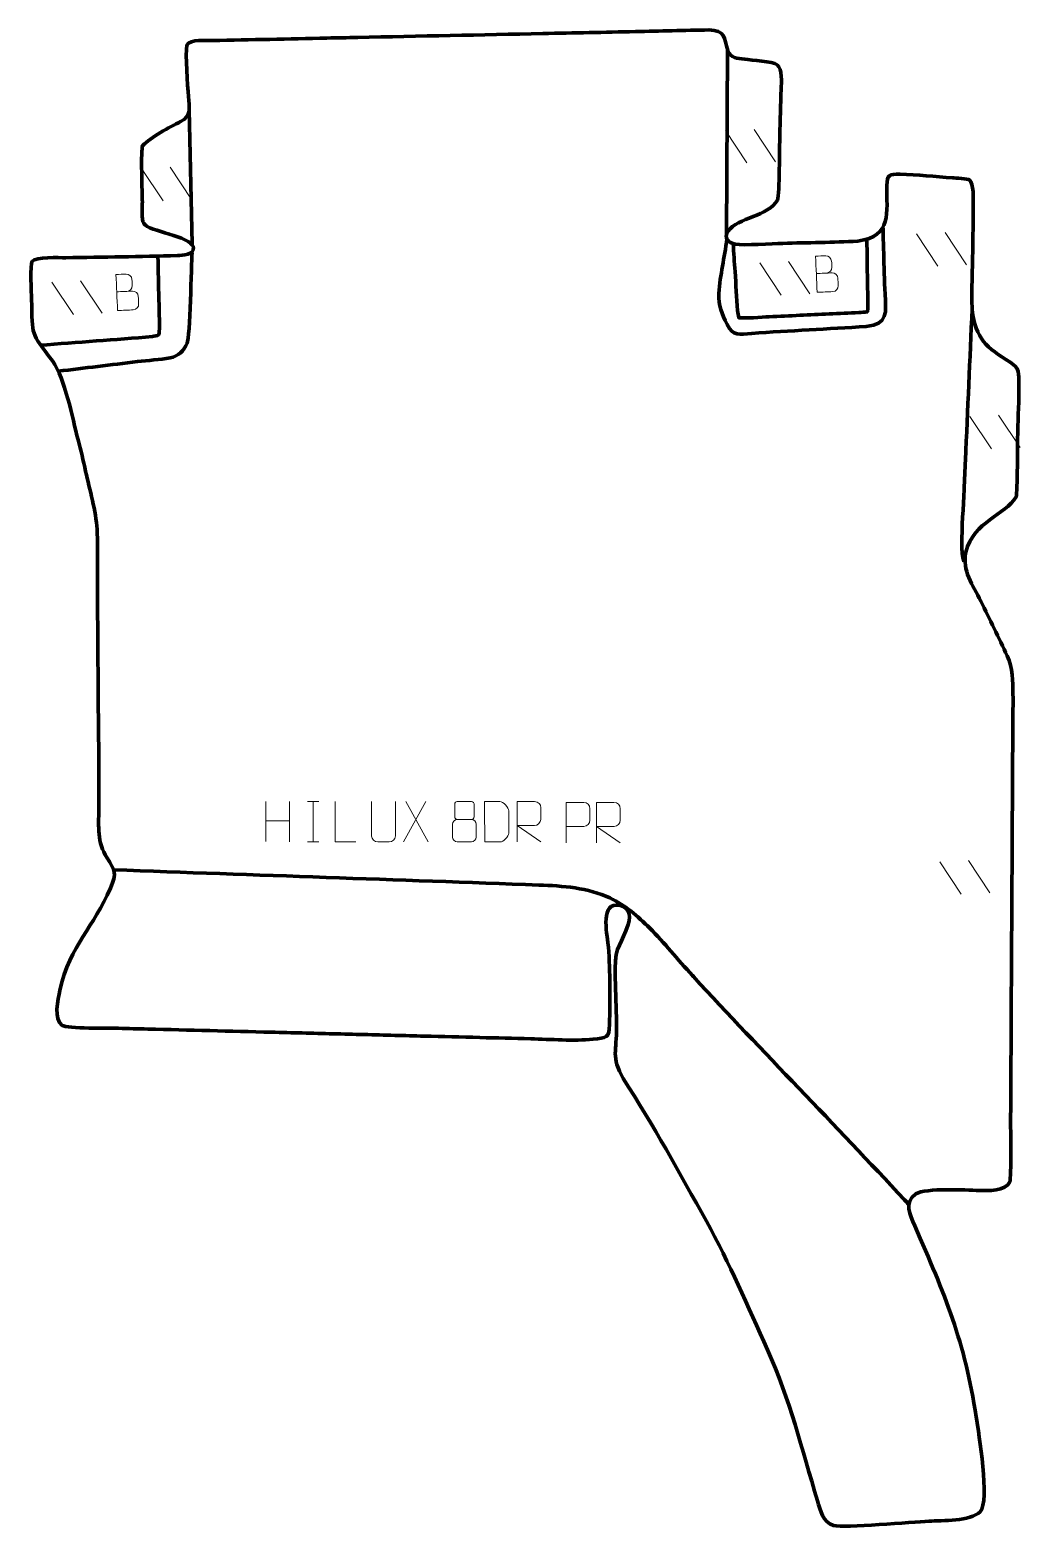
# Model space of a CAD drawing. Header units: millimetres. Extents: x 1089 to 1702, y 32 to 959.
import ezdxf

# ---------------------------------------------------------------- set-up
doc = ezdxf.new("R2010")
doc.units = ezdxf.units.MM
doc.header["$MEASUREMENT"] = 0
doc.layers.add('layer 1', color=7, linetype='Continuous', plot=False)
doc.layers.add('layer 2', color=7, linetype='Continuous')
doc.layers.add('layer 3', color=7, linetype='Continuous')

msp = doc.modelspace()

# ---------------------------------------------------------------- linework, layer by layer
at = {"layer": 'layer 1', "color": 250, "lineweight": 9}
for points in [[(1519.3588, 896.4502), (1519.3588, 896.4502), (1532.6035, 876.4622), (1532.6035, 876.4622)], [(1537.072, 897.2201), (1537.072, 897.2201), (1550.3167, 877.2321), (1550.3167, 877.2321)], [(1158.19, 873.0816), (1158.19, 873.0816), (1171.4347, 853.0936), (1171.4347, 853.0936)], [(1175.9032, 873.8515), (1175.9032, 873.8515), (1189.1479, 853.8635), (1189.1479, 853.8635)], [(1637.5533, 832.6459), (1637.5533, 832.6459), (1650.798, 812.6579), (1650.798, 812.6579)], [(1655.2664, 833.4158), (1655.2664, 833.4158), (1668.5111, 813.4278), (1668.5111, 813.4278)], [(1540.6143, 814.6611), (1540.6143, 814.6611), (1553.859, 794.6731), (1553.859, 794.6731)], [(1558.3274, 815.431), (1558.3274, 815.431), (1571.5722, 795.443), (1571.5722, 795.443)], [(1102.7369, 802.7325), (1102.7369, 802.7325), (1115.9817, 782.7445), (1115.9817, 782.7445)], [(1120.4501, 803.5024), (1120.4501, 803.5024), (1133.6948, 783.5144), (1133.6948, 783.5144)], [(1670.6417, 719.5361), (1670.6417, 719.5361), (1683.8864, 699.5481), (1683.8864, 699.5481)], [(1688.3548, 720.306), (1688.3548, 720.306), (1701.5995, 700.318), (1701.5995, 700.318)], [(1235.0698, 481.2345), (1235.0698, 481.2345), (1235.0698, 456.457), (1235.0698, 456.457)], [(1249.7131, 481.2345), (1249.7131, 481.2345), (1249.7131, 456.281), (1249.7131, 456.281)], [(1260.7264, 481.2168), (1260.7264, 481.2168), (1267.8945, 481.2168), (1267.8945, 481.2168)], [(1264.3104, 481.2168), (1264.3104, 481.2168), (1264.3104, 456.2633), (1264.3104, 456.2633)], [(1333.9789, 481.2168), (1333.9789, 481.2168), (1320.2383, 456.321), (1320.2383, 456.321)], [(1321.6929, 481.2168), (1321.6929, 481.2168), (1335.4335, 456.2633), (1335.4335, 456.2633)], [(1235.0698, 469.3522), (1235.0698, 469.3522), (1249.7131, 469.3526), (1249.7131, 469.3526)], [(1260.7264, 456.2633), (1260.7264, 456.2633), (1267.8945, 456.2633), (1267.8945, 456.2633)], [(1651.9308, 443.9658), (1651.9308, 443.9658), (1665.1755, 423.9778), (1665.1755, 423.9778)], [(1669.644, 444.7357), (1669.644, 444.7357), (1682.8887, 424.7477), (1682.8887, 424.7477)]]:
    msp.add_open_spline(points, degree=3, dxfattribs=at)
for points, knots in [([(1575.5312, 808.0155), (1578.7871, 808.1574), (1582.0434, 808.2989), (1585.3, 808.4401), (1585.3, 808.4401), (1587.0684, 808.5015), (1588.8572, 807.0227), (1588.9369, 805.1887), (1588.9369, 805.1887), (1588.9804, 804.1788), (1589.099, 801.4501), (1589.1433, 800.4399), (1589.1433, 800.4399), (1589.2314, 798.7781), (1587.9297, 796.916), (1585.8517, 796.8409), (1585.8517, 796.8409), (1582.5947, 796.6997), (1579.3381, 796.5581), (1576.0818, 796.4162), (1576.0818, 796.4162), (1575.7583, 803.8596), (1575.4348, 811.3027), (1575.1113, 818.7454), (1575.1113, 818.7454), (1577.2354, 818.8378), (1579.3599, 818.9301), (1581.4843, 819.0225), (1581.4843, 819.0225), (1582.9877, 819.1036), (1584.9383, 817.4756), (1585.0304, 815.7202), (1585.0304, 815.7202), (1585.1104, 813.8714), (1585.1161, 813.7408), (1585.1968, 811.8916), (1585.1968, 811.8916), (1585.2926, 810.0435), (1583.7035, 808.3552), (1581.9042, 808.2925)], [0, 0, 0, 0, 0.09090909, 0.09090909, 0.09090909, 0.09090909, 0.18181818, 0.18181818, 0.18181818, 0.18181818, 0.27272727, 0.27272727, 0.27272727, 0.27272727, 0.36363636, 0.36363636, 0.36363636, 0.36363636, 0.45454545, 0.45454545, 0.45454545, 0.45454545, 0.54545455, 0.54545455, 0.54545455, 0.54545455, 0.63636364, 0.63636364, 0.63636364, 0.63636364, 0.72727273, 0.72727273, 0.72727273, 0.72727273, 0.81818182, 0.81818182, 0.81818182, 0.81818182, 1, 1, 1, 1]), ([(1142.7467, 796.7121), (1146.0026, 796.8539), (1149.2589, 796.9955), (1152.5155, 797.1367), (1152.5155, 797.1367), (1154.2839, 797.198), (1156.0727, 795.7193), (1156.1524, 793.8852), (1156.1524, 793.8852), (1156.1959, 792.8754), (1156.3145, 790.1467), (1156.3588, 789.1365), (1156.3588, 789.1365), (1156.4469, 787.4747), (1155.1452, 785.6126), (1153.0672, 785.5374), (1153.0672, 785.5374), (1149.8102, 785.3962), (1146.5536, 785.2547), (1143.2974, 785.1128), (1143.2974, 785.1128), (1142.9738, 792.5562), (1142.6503, 799.9993), (1142.3268, 807.442), (1142.3268, 807.442), (1144.4509, 807.5343), (1146.5754, 807.6267), (1148.6998, 807.719), (1148.6998, 807.719), (1150.2032, 807.8002), (1152.1538, 806.1721), (1152.2459, 804.4168), (1152.2459, 804.4168), (1152.3259, 802.5679), (1152.3316, 802.4373), (1152.4123, 800.5882), (1152.4123, 800.5882), (1152.5082, 798.74), (1150.919, 797.0518), (1149.1197, 796.9891)], [0, 0, 0, 0, 0.09090909, 0.09090909, 0.09090909, 0.09090909, 0.18181818, 0.18181818, 0.18181818, 0.18181818, 0.27272727, 0.27272727, 0.27272727, 0.27272727, 0.36363636, 0.36363636, 0.36363636, 0.36363636, 0.45454545, 0.45454545, 0.45454545, 0.45454545, 0.54545455, 0.54545455, 0.54545455, 0.54545455, 0.63636364, 0.63636364, 0.63636364, 0.63636364, 0.72727273, 0.72727273, 0.72727273, 0.72727273, 0.81818182, 0.81818182, 0.81818182, 0.81818182, 1, 1, 1, 1]), ([(1290.785, 456.2632), (1290.785, 456.2632), (1277.8359, 456.2632), (1277.8359, 456.2632), (1277.8359, 456.2632), (1277.8359, 456.2632), (1277.8359, 481.2168), (1277.8359, 481.2168)], [0, 0, 0, 0, 0.33333333, 0.33333333, 0.33333333, 0.33333333, 1, 1, 1, 1]), ([(1315.1631, 481.221), (1315.1627, 475.6815), (1315.2585, 465.4797), (1315.2589, 459.9393), (1315.2589, 459.9393), (1315.1191, 457.6998), (1313.4419, 456.2736), (1311.2942, 456.2631), (1311.2942, 456.2631), (1308.9623, 456.2635), (1306.6304, 456.2635), (1304.2989, 456.2631), (1304.2989, 456.2631), (1302.3739, 456.1616), (1300.4018, 457.9781), (1300.413, 459.9226), (1300.413, 459.9226), (1300.4133, 465.4845), (1300.5087, 475.6599), (1300.5083, 481.221)], [0, 0, 0, 0, 0.16666667, 0.16666667, 0.16666667, 0.16666667, 0.33333333, 0.33333333, 0.33333333, 0.33333333, 0.5, 0.5, 0.5, 0.5, 0.66666667, 0.66666667, 0.66666667, 0.66666667, 1, 1, 1, 1]), ([(1351.8825, 479.7509), (1351.8825, 477.5379), (1351.8825, 473.8556), (1351.8825, 471.6423), (1351.8825, 471.6423), (1351.8975, 471.1349), (1352.7049, 470.2035), (1353.405, 470.2047), (1353.405, 470.2047), (1356.3749, 470.2049), (1359.3451, 470.12), (1362.3155, 470.1197), (1362.3155, 470.1197), (1363.1126, 470.1239), (1363.8333, 470.9142), (1363.8307, 471.6349), (1363.8307, 471.6349), (1363.8304, 473.8509), (1363.8304, 477.5356), (1363.8307, 479.7509), (1363.8307, 479.7509), (1363.8122, 480.4617), (1363.2008, 481.2221), (1362.3669, 481.2147), (1362.3669, 481.2147), (1359.3498, 481.2144), (1356.3329, 481.2144), (1353.3163, 481.2147), (1353.3163, 481.2147), (1352.6899, 481.2223), (1351.8658, 480.5113), (1351.8825, 479.7509)], [0, 0, 0, 0, 0.11111111, 0.11111111, 0.11111111, 0.11111111, 0.22222222, 0.22222222, 0.22222222, 0.22222222, 0.33333333, 0.33333333, 0.33333333, 0.33333333, 0.44444444, 0.44444444, 0.44444444, 0.44444444, 0.55555556, 0.55555556, 0.55555556, 0.55555556, 0.66666667, 0.66666667, 0.66666667, 0.66666667, 0.77777778, 0.77777778, 0.77777778, 0.77777778, 1, 1, 1, 1]), ([(1370.4437, 456.2914), (1372.7755, 456.2918), (1377.7257, 456.2678), (1380.0572, 456.2675), (1380.0572, 456.2675), (1381.9822, 456.1621), (1385.3008, 459.7037), (1385.2896, 461.721), (1385.2896, 461.721), (1385.2892, 467.4911), (1385.2892, 469.6608), (1385.2896, 475.4301), (1385.2896, 475.4301), (1385.2853, 477.5682), (1381.9108, 481.2283), (1379.7584, 481.2148), (1379.7584, 481.2148), (1377.4327, 481.2148), (1372.7084, 481.2148), (1370.3823, 481.2148), (1370.3823, 481.2148), (1370.3827, 475.4679), (1370.444, 462.0387), (1370.4437, 456.2914)], [0, 0, 0, 0, 0.14285714, 0.14285714, 0.14285714, 0.14285714, 0.28571429, 0.28571429, 0.28571429, 0.28571429, 0.42857143, 0.42857143, 0.42857143, 0.42857143, 0.57142857, 0.57142857, 0.57142857, 0.57142857, 0.71428571, 0.71428571, 0.71428571, 0.71428571, 1, 1, 1, 1]), ([(1390.5039, 456.2633), (1390.5039, 456.2633), (1390.5039, 481.2168), (1390.5039, 481.2168), (1390.5039, 481.2168), (1394.0987, 481.2168), (1397.6942, 481.2168), (1401.2894, 481.2168), (1401.2894, 481.2168), (1403.6147, 481.1791), (1405.172, 479.6891), (1405.1679, 477.3227), (1405.1679, 477.3227), (1405.1675, 475.2872), (1405.1675, 472.2278), (1405.1679, 470.1918), (1405.1679, 470.1918), (1405.1614, 468.3163), (1403.3491, 466.3745), (1401.3396, 466.3554), (1401.3396, 466.3554), (1401.3396, 466.3554), (1390.5039, 466.3554), (1390.5039, 466.3554), (1390.5039, 466.3554), (1390.5039, 466.3554), (1405.1586, 456.2633), (1405.1586, 456.2633)], [0, 0, 0, 0, 0.125, 0.125, 0.125, 0.125, 0.25, 0.25, 0.25, 0.25, 0.375, 0.375, 0.375, 0.375, 0.5, 0.5, 0.5, 0.5, 0.625, 0.625, 0.625, 0.625, 0.75, 0.75, 0.75, 0.75, 1, 1, 1, 1]), ([(1420.8735, 455.7517), (1420.8735, 455.7517), (1420.8735, 480.7053), (1420.8735, 480.7053), (1420.8735, 480.7053), (1424.4685, 480.7053), (1428.0638, 480.7053), (1431.6592, 480.7053), (1431.6592, 480.7053), (1433.9844, 480.6674), (1435.5418, 479.1773), (1435.5376, 476.8112), (1435.5376, 476.8112), (1435.5372, 474.7755), (1435.5372, 471.7162), (1435.5376, 469.6802), (1435.5376, 469.6802), (1435.5311, 467.8048), (1433.7189, 465.8629), (1431.7093, 465.8438), (1431.7093, 465.8438), (1431.7093, 465.8438), (1420.8735, 465.8438), (1420.8735, 465.8438)], [0, 0, 0, 0, 0.14285714, 0.14285714, 0.14285714, 0.14285714, 0.28571429, 0.28571429, 0.28571429, 0.28571429, 0.42857143, 0.42857143, 0.42857143, 0.42857143, 0.57142857, 0.57142857, 0.57142857, 0.57142857, 0.71428571, 0.71428571, 0.71428571, 0.71428571, 1, 1, 1, 1]), ([(1439.6262, 455.7556), (1439.6262, 455.7556), (1439.6262, 480.7091), (1439.6262, 480.7091), (1439.6262, 480.7091), (1443.221, 480.7091), (1446.8165, 480.7091), (1450.4117, 480.7091), (1450.4117, 480.7091), (1452.737, 480.6714), (1454.2943, 479.1814), (1454.2902, 476.815), (1454.2902, 476.815), (1454.2898, 474.7795), (1454.2898, 471.7201), (1454.2902, 469.6841), (1454.2902, 469.6841), (1454.2837, 467.8086), (1452.4714, 465.8668), (1450.4619, 465.8477), (1450.4619, 465.8477), (1450.4619, 465.8477), (1439.6262, 465.8477), (1439.6262, 465.8477), (1439.6262, 465.8477), (1439.6262, 465.8477), (1454.2809, 455.7556), (1454.2809, 455.7556)], [0, 0, 0, 0, 0.125, 0.125, 0.125, 0.125, 0.25, 0.25, 0.25, 0.25, 0.375, 0.375, 0.375, 0.375, 0.5, 0.5, 0.5, 0.5, 0.625, 0.625, 0.625, 0.625, 0.75, 0.75, 0.75, 0.75, 1, 1, 1, 1]), ([(1350.4237, 467.2327), (1350.4237, 464.0619), (1350.4237, 462.3598), (1350.4237, 459.1884), (1350.4237, 459.1884), (1350.4152, 457.9665), (1352.1131, 456.2738), (1353.3657, 456.2653), (1353.3657, 456.2653), (1356.3488, 456.2656), (1359.3321, 456.2656), (1362.3155, 456.2653), (1362.3155, 456.2653), (1363.6388, 456.277), (1365.2592, 457.8986), (1365.2481, 459.1978), (1365.2481, 459.1978), (1365.2478, 462.366), (1365.2478, 464.0648), (1365.2481, 467.2327), (1365.2481, 467.2327), (1365.1784, 468.6131), (1363.6006, 470.1917), (1362.2952, 470.1856), (1362.2952, 470.1856), (1359.3186, 470.1853), (1356.342, 470.1853), (1353.3657, 470.1856), (1353.3657, 470.1856), (1352.2862, 470.192), (1350.4399, 468.6131), (1350.4237, 467.2327)], [0, 0, 0, 0, 0.11111111, 0.11111111, 0.11111111, 0.11111111, 0.22222222, 0.22222222, 0.22222222, 0.22222222, 0.33333333, 0.33333333, 0.33333333, 0.33333333, 0.44444444, 0.44444444, 0.44444444, 0.44444444, 0.55555556, 0.55555556, 0.55555556, 0.55555556, 0.66666667, 0.66666667, 0.66666667, 0.66666667, 0.77777778, 0.77777778, 0.77777778, 0.77777778, 1, 1, 1, 1])]:
    msp.add_open_spline(points, degree=3, knots=knots, dxfattribs=at)
at = {"layer": 'layer 2', "color": 142, "lineweight": 158}
for points in [[(1520.5816, 946.341), (1520.5816, 946.341), (1520.0145, 832.1684), (1520.0145, 832.1684)], [(1187.6099, 909.4007), (1187.6099, 909.4007), (1189.4922, 826.4477), (1189.4922, 826.4477)]]:
    msp.add_open_spline(points, degree=3, dxfattribs=at)
for points, knots in [([(1520.2156, 829.455), (1518.7867, 817.5244), (1516.0959, 807.5821), (1515.2846, 795.662), (1515.2846, 795.662), (1514.7527, 787.8472), (1517.2147, 783.3623), (1520.4383, 776.4886), (1520.4383, 776.4886), (1523.9791, 768.9385), (1528.1111, 770.4342), (1535.6838, 770.9746), (1535.6838, 770.9746), (1559.2539, 772.6283), (1582.8741, 773.6449), (1606.4287, 775.3012), (1606.4287, 775.3012), (1620.0693, 776.2604), (1618.7074, 784.3041), (1618.131, 795.3417), (1618.131, 795.3417), (1617.6941, 803.7065), (1617.5185, 812.4076), (1617.2596, 820.8061), (1617.2596, 820.8061), (1617.1008, 826.2074), (1616.942, 831.6088), (1616.7831, 837.0101)], [0, 0, 0, 0, 0.125, 0.125, 0.125, 0.125, 0.25, 0.25, 0.25, 0.25, 0.375, 0.375, 0.375, 0.375, 0.5, 0.5, 0.5, 0.5, 0.625, 0.625, 0.625, 0.625, 0.75, 0.75, 0.75, 0.75, 1, 1, 1, 1]), ([(1524.1105, 826.4951), (1524.509, 820.7244), (1524.9075, 814.9539), (1525.306, 809.1834), (1525.306, 809.1834), (1525.8563, 801.2157), (1526.2554, 792.9791), (1526.9005, 785.0642), (1526.9005, 785.0642), (1527.035, 783.414), (1527.2138, 782.292), (1527.6154, 780.6899), (1527.6154, 780.6899), (1531.9622, 780.1092), (1541.4946, 781.0101), (1546.3765, 781.2438), (1546.3765, 781.2438), (1552.7359, 781.5482), (1559.0952, 781.8528), (1565.4544, 782.1572), (1565.4544, 782.1572), (1577.5538, 782.7365), (1589.695, 783.2168), (1601.7818, 783.8179), (1601.7818, 783.8179), (1603.6754, 783.9122), (1605.3527, 784.1022), (1607.2257, 784.355), (1607.2257, 784.355), (1607.7054, 789.7722), (1607.2549, 797.5934), (1607.1828, 803.2641), (1607.1828, 803.2641), (1607.0735, 811.8579), (1606.9642, 820.4517), (1606.8548, 829.0455)], [0, 0, 0, 0, 0.1, 0.1, 0.1, 0.1, 0.2, 0.2, 0.2, 0.2, 0.3, 0.3, 0.3, 0.3, 0.4, 0.4, 0.4, 0.4, 0.5, 0.5, 0.5, 0.5, 0.6, 0.6, 0.6, 0.6, 0.7, 0.7, 0.7, 0.7, 0.8, 0.8, 0.8, 0.8, 1, 1, 1, 1]), ([(1095.4111, 763.6486), (1118.493, 765.4886), (1141.7982, 767.0242), (1164.8307, 769.0538), (1164.8307, 769.0538), (1165.6505, 769.1261), (1168.2622, 769.4768), (1168.7674, 770.1362), (1168.7674, 770.1362), (1169.7936, 771.4755), (1168.7901, 794.4256), (1168.7123, 798.0753), (1168.7123, 798.0753), (1168.5703, 804.732), (1168.428, 811.3887), (1168.286, 818.0454), (1168.286, 818.0454), (1168.286, 818.0454), (1168.2657, 818.9964), (1168.2657, 818.9964)], [0, 0, 0, 0, 0.16666667, 0.16666667, 0.16666667, 0.16666667, 0.33333333, 0.33333333, 0.33333333, 0.33333333, 0.5, 0.5, 0.5, 0.5, 0.66666667, 0.66666667, 0.66666667, 0.66666667, 1, 1, 1, 1]), ([(1189.377, 820.9602), (1189.0831, 813.0879), (1188.055, 768.4446), (1186.368, 764.8966), (1186.368, 764.8966), (1184.2015, 760.3399), (1180.8865, 756.7567), (1175.8023, 755.7981), (1175.8023, 755.7981), (1169.695, 754.6465), (1162.0206, 754.3102), (1155.6055, 753.5152), (1155.6055, 753.5152), (1139.2797, 751.492), (1122.945, 749.5407), (1106.6158, 747.5446)], [0, 0, 0, 0, 0.2, 0.2, 0.2, 0.2, 0.4, 0.4, 0.4, 0.4, 0.6, 0.6, 0.6, 0.6, 1, 1, 1, 1]), ([(1671.9474, 786.1837), (1670.5787, 754.9916), (1669.2101, 723.7995), (1667.8415, 692.6074), (1667.8415, 692.6074), (1667.5761, 686.56), (1667.3108, 680.5125), (1667.0454, 674.4651), (1667.0454, 674.4651), (1666.5349, 663.1537), (1665.5505, 651.1778), (1665.5316, 639.932), (1665.5316, 639.932), (1665.5248, 635.8701), (1665.9688, 633.5205), (1666.8969, 629.6163)], [0, 0, 0, 0, 0.2, 0.2, 0.2, 0.2, 0.4, 0.4, 0.4, 0.4, 0.6, 0.6, 0.6, 0.6, 1, 1, 1, 1]), ([(1140.8368, 439.0475), (1228.5361, 435.7713), (1316.2475, 432.836), (1403.948, 429.5939), (1403.948, 429.5939), (1418.7124, 429.0472), (1434.3377, 427.9617), (1447.8939, 421.599), (1447.8939, 421.599), (1457.3844, 417.026), (1465.1593, 410.3343), (1472.532, 402.9134), (1472.532, 402.9134), (1477.0563, 398.3192), (1481.3606, 393.4789), (1485.6333, 388.6511), (1485.6333, 388.6511), (1490.0748, 383.6235), (1494.4458, 378.5285), (1498.9616, 373.5675), (1498.9616, 373.5675), (1498.9616, 373.5675), (1499.5882, 372.8792), (1499.5882, 372.8792), (1499.5882, 372.8792), (1542.5226, 326.3561), (1586.9895, 281.2794), (1630.0335, 234.8555), (1630.0335, 234.8555), (1630.8984, 233.9224), (1631.7633, 232.9896), (1632.6284, 232.0567)], [0, 0, 0, 0, 0.11111111, 0.11111111, 0.11111111, 0.11111111, 0.22222222, 0.22222222, 0.22222222, 0.22222222, 0.33333333, 0.33333333, 0.33333333, 0.33333333, 0.44444444, 0.44444444, 0.44444444, 0.44444444, 0.55555556, 0.55555556, 0.55555556, 0.55555556, 0.66666667, 0.66666667, 0.66666667, 0.66666667, 0.77777778, 0.77777778, 0.77777778, 0.77777778, 1, 1, 1, 1])]:
    msp.add_open_spline(points, degree=3, knots=knots, dxfattribs=at)
at = {"layer": 'layer 3', "color": 242, "lineweight": 158}
msp.add_open_spline([(1367.3452, 335.226), (1355.8904, 335.5176), (1344.4356, 335.8094), (1332.9808, 336.101), (1332.9808, 336.101), (1326.9351, 336.2549), (1320.8896, 336.4088), (1314.844, 336.5627), (1314.844, 336.5627), (1308.4802, 336.7247), (1302.1165, 336.8868), (1295.7527, 337.0488), (1295.7527, 337.0488), (1283.0251, 337.3728), (1270.2975, 337.6969), (1257.57, 338.0209), (1257.57, 338.0209), (1251.2062, 338.1829), (1244.8425, 338.345), (1238.4786, 338.507), (1238.4786, 338.507), (1213.0235, 339.1551), (1187.5684, 339.8031), (1162.1133, 340.4513), (1162.1133, 340.4513), (1156.0678, 340.6052), (1150.0221, 340.7591), (1143.9765, 340.9131), (1143.9765, 340.9131), (1138.4121, 340.9352), (1112.1244, 340.6276), (1108.9848, 342.754), (1108.9848, 342.754), (1103.5486, 346.4357), (1106.5283, 358.8134), (1107.5573, 364.3617), (1107.5573, 364.3617), (1114.1183, 392.7603), (1128.6015, 403.4076), (1138.9236, 427.6018), (1138.9236, 427.6018), (1142.7507, 437.3384), (1142.095, 437.9185), (1136.6825, 446.5236), (1136.6825, 446.5236), (1130.7119, 456.016), (1131.578, 465.6116), (1131.6968, 476.3599), (1131.6968, 476.3599), (1131.9551, 499.6919), (1131.5, 523.3828), (1131.3374, 546.7494), (1131.3374, 546.7494), (1131.2931, 553.1131), (1131.2488, 559.477), (1131.2046, 565.8408), (1131.2046, 565.8408), (1131.116, 578.5684), (1131.0274, 591.296), (1130.9388, 604.0236), (1130.9388, 604.0236), (1130.8446, 619.0264), (1131.2447, 634.8919), (1130.6267, 649.7815), (1130.6267, 649.7815), (1130.0528, 660.5276), (1125.9538, 674.7259), (1123.5708, 685.5955), (1123.5708, 685.5955), (1122.0908, 692.3459), (1120.7174, 698.4655), (1118.9089, 705.157), (1118.9089, 705.157), (1115.2751, 718.9396), (1110.9223, 742.6899), (1103.0353, 753.9145), (1103.0353, 753.9145), (1089.233, 772.6808), (1090.7533, 768.0796), (1090.109, 792.2376), (1090.109, 792.2376), (1090.0104, 795.7548), (1089.1303, 813.7469), (1090.5308, 815.5883), (1090.5308, 815.5883), (1092.8086, 818.5832), (1106.9255, 817.7337), (1111.3513, 817.7969), (1111.3513, 817.7969), (1134.3497, 818.1316), (1157.3401, 818.4275), (1180.3298, 819.1851), (1180.3298, 819.1851), (1183.4419, 819.2887), (1190.8919, 819.5576), (1190.2559, 824.2651), (1190.2559, 824.2651), (1188.1522, 831.4747), (1162.5628, 833.8676), (1159.5105, 838.9835), (1159.5105, 838.9835), (1158.0289, 841.4669), (1158.6559, 849.2458), (1158.6421, 852.4453), (1158.6421, 852.4453), (1158.5893, 856.9172), (1157.5878, 885.3614), (1158.824, 886.9736), (1158.824, 886.9736), (1163.8192, 892.4102), (1175.5227, 898.6699), (1182.3043, 902.0174), (1182.3043, 902.0174), (1189.239, 905.4405), (1187.6469, 910.8267), (1187.1656, 917.601), (1187.1656, 917.601), (1186.6874, 924.33), (1185.0558, 943.6986), (1186.1803, 949.3923), (1186.1803, 949.3923), (1188.2509, 953.1328), (1198.1286, 952.1902), (1202.125, 952.2526), (1202.125, 952.2526), (1225.6686, 952.6204), (1249.2348, 953.2327), (1272.7789, 953.7264), (1272.7789, 953.7264), (1279.1424, 953.8595), (1285.5059, 953.9926), (1291.8695, 954.1258), (1291.8695, 954.1258), (1330.0508, 954.9247), (1368.2321, 955.7236), (1406.4135, 956.5224), (1406.4135, 956.5224), (1425.5042, 956.9218), (1444.5949, 957.3212), (1463.6855, 957.7207), (1463.6855, 957.7207), (1478.8399, 958.0424), (1493.9937, 958.5372), (1509.1497, 958.7501), (1509.1497, 958.7501), (1519.341, 958.5757), (1518.3656, 953.9261), (1520.9257, 946.0599), (1520.9257, 946.0599), (1522.9902, 940.8819), (1526.2692, 941.3142), (1531.4356, 940.6169), (1531.4356, 940.6169), (1535.3165, 940.1265), (1548.8312, 939.1782), (1551.2947, 937.262), (1551.2947, 937.262), (1554.7648, 934.5629), (1553.9193, 926.0576), (1553.802, 922.1278), (1553.802, 922.1278), (1553.5142, 912.4779), (1553.216, 902.8707), (1552.9777, 893.2156), (1552.9777, 893.2156), (1552.8237, 886.6741), (1552.8335, 857.515), (1551.5563, 853.4863), (1551.5563, 853.4863), (1545.9509, 843.372), (1526.9842, 842.7452), (1521.0372, 834.2504), (1521.0372, 834.2504), (1518.1049, 830.0619), (1521.0328, 827.0259), (1525.5015, 826.2254), (1525.5015, 826.2254), (1530.9224, 825.2542), (1548.1732, 826.495), (1554.7733, 826.6957), (1554.7733, 826.6957), (1570.1442, 827.1497), (1586.0428, 827.1357), (1601.332, 828.0856), (1601.332, 828.0856), (1622.7246, 831.0336), (1618.9683, 845.7771), (1619.2077, 862.4997), (1619.2077, 862.4997), (1619.3565, 869.0555), (1620.4454, 869.5849), (1627.4743, 869.4668), (1627.4743, 869.4668), (1637.9084, 869.2372), (1649.3015, 867.9459), (1659.8599, 867.2017), (1659.8599, 867.2017), (1661.3707, 867.0952), (1669.3509, 866.7258), (1670.3107, 865.9889), (1670.3107, 865.9889), (1673.1846, 863.7826), (1672.5932, 854.1936), (1672.6315, 850.5291), (1672.6315, 850.5291), (1672.7352, 840.6203), (1672.4187, 830.7106), (1672.3071, 820.8025), (1672.3071, 820.8025), (1672.1707, 809.5051), (1671.44, 796.6341), (1671.992, 785.5187), (1671.992, 785.5187), (1673.9916, 767.6075), (1680.9616, 762.1371), (1695.4539, 753.2639), (1695.4539, 753.2639), (1701.5882, 749.2751), (1700.7733, 746.4433), (1700.8825, 739.3769), (1700.8825, 739.3769), (1701.0301, 729.8252), (1700.3506, 719.5512), (1700.1604, 709.8753), (1700.1604, 709.8753), (1700.0648, 704.2379), (1699.9601, 672.4394), (1699.2332, 669.9207), (1699.2332, 669.9207), (1692.432, 658.3159), (1672.9175, 654.8404), (1668.1146, 635.6548), (1668.1146, 635.6548), (1665.5132, 623.9064), (1672.4297, 615.4154), (1677.3598, 605.2634), (1677.3598, 605.2634), (1682.7734, 594.1124), (1688.5505, 582.5959), (1693.6706, 571.3543), (1693.6706, 571.3543), (1697.0549, 563.9236), (1697.2091, 555.7409), (1697.2484, 547.7046), (1697.2484, 547.7046), (1697.3086, 535.3913), (1697.1116, 522.9309), (1697.0427, 510.6014), (1697.0427, 510.6014), (1697.0071, 504.2323), (1696.9715, 497.863), (1696.9358, 491.4939), (1696.9358, 491.4939), (1696.829, 472.3862), (1696.7223, 453.2786), (1696.6154, 434.1709), (1696.6154, 434.1709), (1696.5496, 422.3879), (1696.4837, 410.6049), (1696.4178, 398.8218), (1696.4178, 398.8218), (1696.206, 360.9251), (1695.9941, 323.0282), (1695.7823, 285.1314), (1695.7823, 285.1314), (1695.7553, 279.3642), (1696.2235, 248.9821), (1695.2794, 245.9301), (1695.2794, 245.9301), (1692.8033, 240.0218), (1681.534, 240.4391), (1676.215, 240.5414), (1676.215, 240.5414), (1667.7295, 240.7854), (1643.6575, 242.2851), (1637.064, 238.4427), (1637.064, 238.4427), (1629.5816, 232.9063), (1633.3976, 225.7097), (1636.4729, 218.6736), (1636.4729, 218.6736), (1654.9164, 176.4828), (1667.5802, 146.6697), (1674.4831, 100.415), (1674.4831, 100.415), (1676.0297, 90.1796), (1683.1372, 48.4549), (1676.9298, 41.7225), (1676.9298, 41.7225), (1670.7265, 35.6987), (1653.7966, 36.4447), (1645.1232, 35.9046), (1645.1232, 35.9046), (1635.2525, 35.2826), (1592.7558, 31.6596), (1586.2532, 33.2839), (1586.2532, 33.2839), (1579.3038, 35.4708), (1578.2992, 42.2729), (1576.3141, 48.5446), (1576.3141, 48.5446), (1566.402, 80.875), (1559.5111, 110.8356), (1545.3106, 141.9646), (1545.3106, 141.9646), (1533.0085, 169.2628), (1522.1441, 195.1474), (1507.5953, 221.5074), (1507.5953, 221.5074), (1490.9565, 251.5877), (1474.733, 280.8011), (1456.1581, 309.7908), (1456.1581, 309.7908), (1448.4469, 323.4156), (1452.1376, 327.0184), (1452.0273, 341.6199), (1452.0273, 341.6199), (1451.9357, 353.7486), (1451.1495, 365.8445), (1451.1117, 377.988), (1451.1117, 377.988), (1451.125, 391.9727), (1455.3594, 393.5067), (1459.2353, 405.1274), (1459.2353, 405.1274), (1461.3517, 411.473), (1459.2591, 417.0117), (1451.7995, 417.1317), (1451.7995, 417.1317), (1441.7986, 417.2927), (1446.4575, 397.2888), (1446.9846, 391.1511), (1446.9846, 391.1511), (1448.2034, 375.7334), (1447.8509, 358.7562), (1447.6736, 343.2096), (1447.6736, 343.2096), (1447.4789, 334.9556), (1445.7727, 335.0192), (1437.4168, 334.1744), (1437.4168, 334.1744), (1425.6708, 332.9868), (1411.07, 334.1129), (1398.8881, 334.423), (1398.8881, 334.423), (1388.3738, 334.6905), (1377.8595, 334.9583), (1367.3452, 335.226)], degree=3, knots=[0, 0, 0, 0, 0.01136364, 0.01136364, 0.01136364, 0.01136364, 0.02272727, 0.02272727, 0.02272727, 0.02272727, 0.03409091, 0.03409091, 0.03409091, 0.03409091, 0.04545455, 0.04545455, 0.04545455, 0.04545455, 0.05681818, 0.05681818, 0.05681818, 0.05681818, 0.06818182, 0.06818182, 0.06818182, 0.06818182, 0.07954545, 0.07954545, 0.07954545, 0.07954545, 0.09090909, 0.09090909, 0.09090909, 0.09090909, 0.10227273, 0.10227273, 0.10227273, 0.10227273, 0.11363636, 0.11363636, 0.11363636, 0.11363636, 0.125, 0.125, 0.125, 0.125, 0.13636364, 0.13636364, 0.13636364, 0.13636364, 0.14772727, 0.14772727, 0.14772727, 0.14772727, 0.15909091, 0.15909091, 0.15909091, 0.15909091, 0.17045455, 0.17045455, 0.17045455, 0.17045455, 0.18181818, 0.18181818, 0.18181818, 0.18181818, 0.19318182, 0.19318182, 0.19318182, 0.19318182, 0.20454545, 0.20454545, 0.20454545, 0.20454545, 0.21590909, 0.21590909, 0.21590909, 0.21590909, 0.22727273, 0.22727273, 0.22727273, 0.22727273, 0.23863636, 0.23863636, 0.23863636, 0.23863636, 0.25, 0.25, 0.25, 0.25, 0.26136364, 0.26136364, 0.26136364, 0.26136364, 0.27272727, 0.27272727, 0.27272727, 0.27272727, 0.28409091, 0.28409091, 0.28409091, 0.28409091, 0.29545455, 0.29545455, 0.29545455, 0.29545455, 0.30681818, 0.30681818, 0.30681818, 0.30681818, 0.31818182, 0.31818182, 0.31818182, 0.31818182, 0.32954545, 0.32954545, 0.32954545, 0.32954545, 0.34090909, 0.34090909, 0.34090909, 0.34090909, 0.35227273, 0.35227273, 0.35227273, 0.35227273, 0.36363636, 0.36363636, 0.36363636, 0.36363636, 0.375, 0.375, 0.375, 0.375, 0.38636364, 0.38636364, 0.38636364, 0.38636364, 0.39772727, 0.39772727, 0.39772727, 0.39772727, 0.40909091, 0.40909091, 0.40909091, 0.40909091, 0.42045455, 0.42045455, 0.42045455, 0.42045455, 0.43181818, 0.43181818, 0.43181818, 0.43181818, 0.44318182, 0.44318182, 0.44318182, 0.44318182, 0.45454545, 0.45454545, 0.45454545, 0.45454545, 0.46590909, 0.46590909, 0.46590909, 0.46590909, 0.47727273, 0.47727273, 0.47727273, 0.47727273, 0.48863636, 0.48863636, 0.48863636, 0.48863636, 0.5, 0.5, 0.5, 0.5, 0.51136364, 0.51136364, 0.51136364, 0.51136364, 0.52272727, 0.52272727, 0.52272727, 0.52272727, 0.53409091, 0.53409091, 0.53409091, 0.53409091, 0.54545455, 0.54545455, 0.54545455, 0.54545455, 0.55681818, 0.55681818, 0.55681818, 0.55681818, 0.56818182, 0.56818182, 0.56818182, 0.56818182, 0.57954545, 0.57954545, 0.57954545, 0.57954545, 0.59090909, 0.59090909, 0.59090909, 0.59090909, 0.60227273, 0.60227273, 0.60227273, 0.60227273, 0.61363636, 0.61363636, 0.61363636, 0.61363636, 0.625, 0.625, 0.625, 0.625, 0.63636364, 0.63636364, 0.63636364, 0.63636364, 0.64772727, 0.64772727, 0.64772727, 0.64772727, 0.65909091, 0.65909091, 0.65909091, 0.65909091, 0.67045455, 0.67045455, 0.67045455, 0.67045455, 0.68181818, 0.68181818, 0.68181818, 0.68181818, 0.69318182, 0.69318182, 0.69318182, 0.69318182, 0.70454545, 0.70454545, 0.70454545, 0.70454545, 0.71590909, 0.71590909, 0.71590909, 0.71590909, 0.72727273, 0.72727273, 0.72727273, 0.72727273, 0.73863636, 0.73863636, 0.73863636, 0.73863636, 0.75, 0.75, 0.75, 0.75, 0.76136364, 0.76136364, 0.76136364, 0.76136364, 0.77272727, 0.77272727, 0.77272727, 0.77272727, 0.78409091, 0.78409091, 0.78409091, 0.78409091, 0.79545455, 0.79545455, 0.79545455, 0.79545455, 0.80681818, 0.80681818, 0.80681818, 0.80681818, 0.81818182, 0.81818182, 0.81818182, 0.81818182, 0.82954545, 0.82954545, 0.82954545, 0.82954545, 0.84090909, 0.84090909, 0.84090909, 0.84090909, 0.85227273, 0.85227273, 0.85227273, 0.85227273, 0.86363636, 0.86363636, 0.86363636, 0.86363636, 0.875, 0.875, 0.875, 0.875, 0.88636364, 0.88636364, 0.88636364, 0.88636364, 0.89772727, 0.89772727, 0.89772727, 0.89772727, 0.90909091, 0.90909091, 0.90909091, 0.90909091, 0.92045455, 0.92045455, 0.92045455, 0.92045455, 0.93181818, 0.93181818, 0.93181818, 0.93181818, 0.94318182, 0.94318182, 0.94318182, 0.94318182, 0.95454545, 0.95454545, 0.95454545, 0.95454545, 0.96590909, 0.96590909, 0.96590909, 0.96590909, 0.97727273, 0.97727273, 0.97727273, 0.97727273, 1, 1, 1, 1], dxfattribs=at)

doc.saveas('drawing.dxf')
